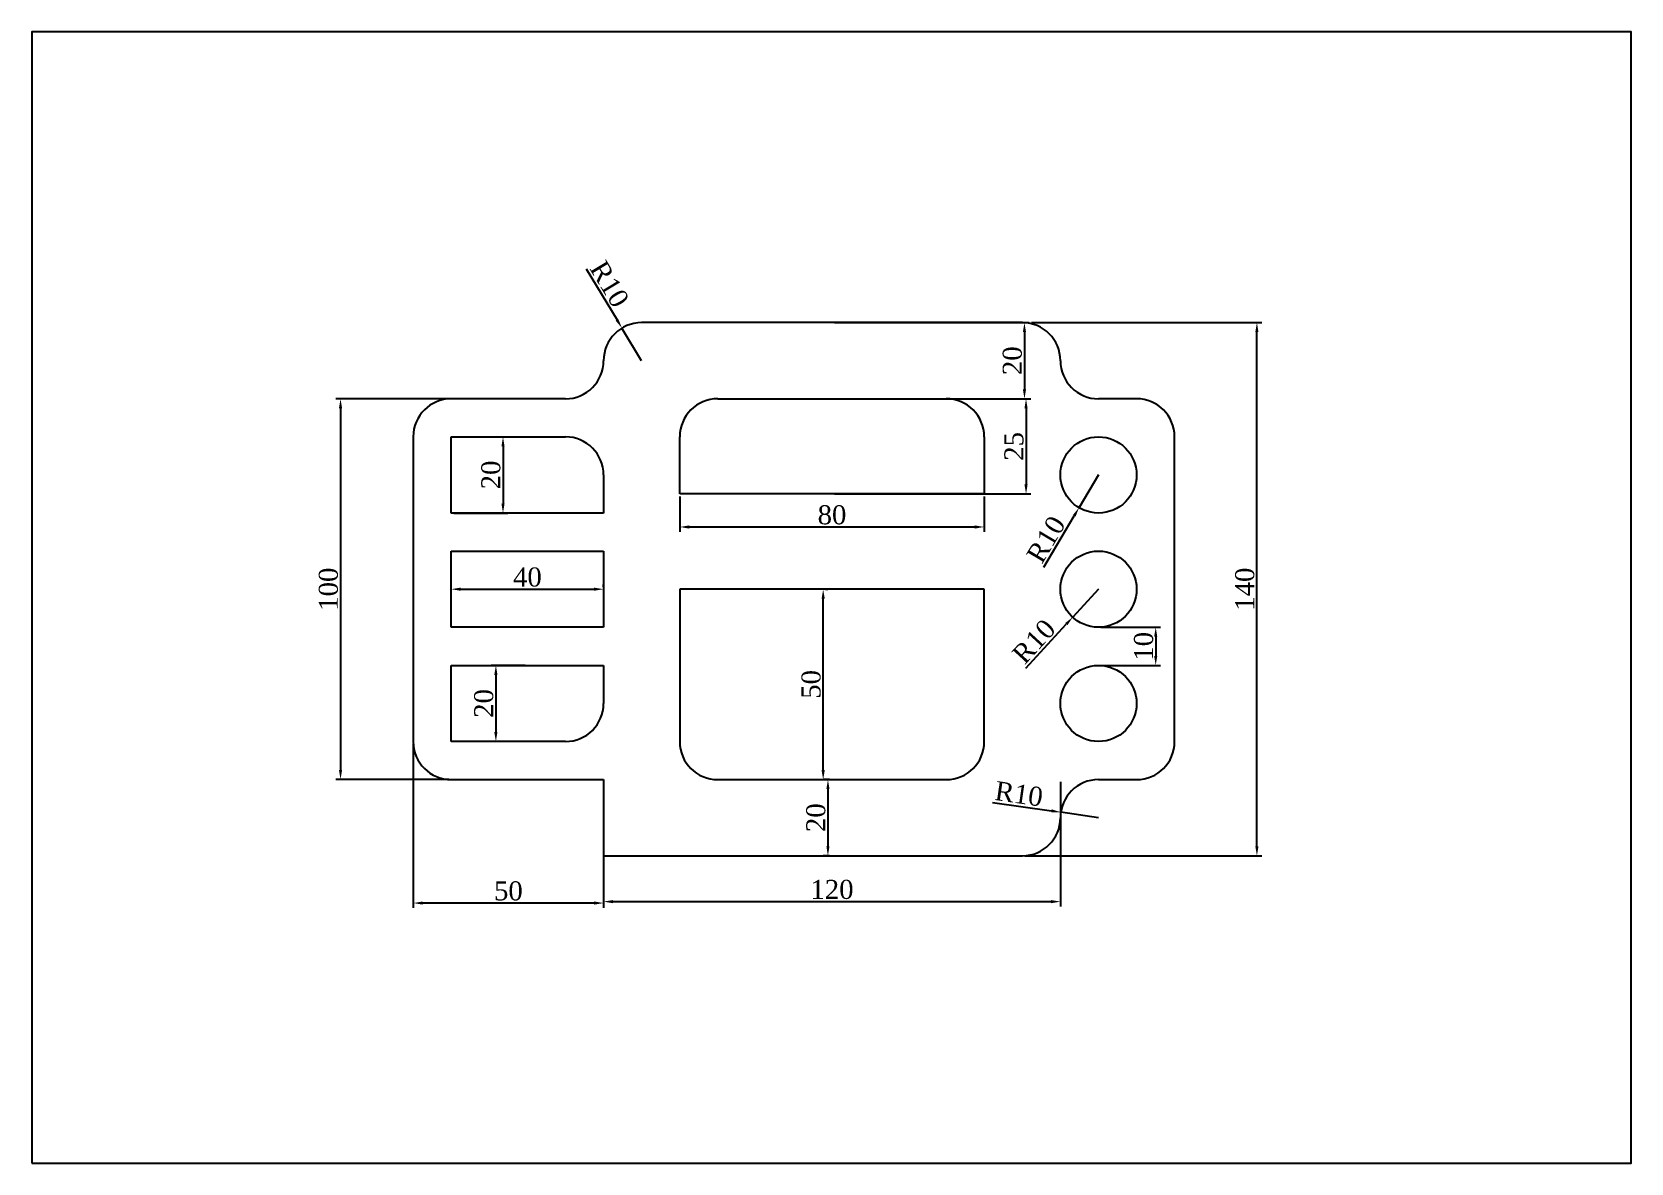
# Model space of a CAD drawing. Header units: millimetres. Extents: x 0 to 420, y 0 to 297.
import ezdxf

# ---------------------------------------------------------------- set-up
doc = ezdxf.new("R2010")
doc.units = ezdxf.units.MM
doc.styles.get("Standard").update_dxf_attribs({"font": 'times.ttf', "height": 5})
doc.dimstyles.new('ISO-25', dxfattribs={"dimtxt": 5, "dimasz": 2.5, "dimexe": 1.25, "dimexo": 0.625, "dimtad": 1, "dimdec": 0, "dimtxsty": 'Standard', "dimcen": 2.5, "dimadec": 0, "dimazin": 0, "dimtfac": 1, "dimtdec": 0, "dimtmove": 0, "dimatfit": 3, "dimfxl": 1, "dimarcsym": 0})

# ---------------------------------------------------------------- blocks, each defined once
blk = doc.blocks.new('*D2')
at = {"color": 0, "lineweight": -2, "transparency": 16777216}
for p, q in [((210.76, 200.68), (262.35, 200.68)), ((261.1, 198.18), (261.1, 178.18)), ((210.76, 175.68), (262.35, 175.68))]:
    blk.add_line(p, q, dxfattribs=at)
at = {"color": 0, "transparency": 16777216}
for points in [[(260.68, 198.18), (261.51, 198.18), (261.1, 200.68)], [(260.68, 178.18), (261.51, 178.18), (261.1, 175.68)]]:
    blk.add_solid(points, dxfattribs=at)
at = {"layer": 'Defpoints', "color": 0, "transparency": 16777216}
for p in [(210.13, 200.68), (210.13, 175.68), (261.1, 175.68)]:
    blk.add_point(p, dxfattribs=at)
at = {"color": 0, "transparency": 16777216, "insert": (257.93, 188.18), "char_height": 5, "attachment_point": 5, "rotation": 90}
blk.add_mtext('25', dxfattribs=at)
blk = doc.blocks.new('*D3')
at = {"color": 0, "lineweight": -2, "transparency": 16777216}
for p, q in [((210.76, 220.68), (261.93, 220.68)), ((260.68, 218.18), (260.68, 203.18)), ((210.76, 200.68), (261.93, 200.68))]:
    blk.add_line(p, q, dxfattribs=at)
at = {"color": 0, "transparency": 16777216}
for points in [[(260.26, 218.18), (261.1, 218.18), (260.68, 220.68)], [(260.26, 203.18), (261.1, 203.18), (260.68, 200.68)]]:
    blk.add_solid(points, dxfattribs=at)
at = {"layer": 'Defpoints', "color": 0, "transparency": 16777216}
for p in [(210.13, 220.68), (210.13, 200.68), (260.68, 200.68)]:
    blk.add_point(p, dxfattribs=at)
at = {"color": 0, "transparency": 16777216, "insert": (257.51, 210.68), "char_height": 5, "attachment_point": 5, "rotation": 90}
blk.add_mtext('20', dxfattribs=at)
blk = doc.blocks.new('*D4')
at = {"color": 0, "lineweight": -2, "transparency": 16777216}
for p, q in [((209.51, 100.68), (207.81, 100.68)), ((209.06, 98.18), (209.06, 83.18)), ((209.51, 80.68), (207.81, 80.68))]:
    blk.add_line(p, q, dxfattribs=at)
at = {"color": 0, "transparency": 16777216}
for points in [[(208.65, 98.18), (209.48, 98.18), (209.06, 100.68)], [(208.65, 83.18), (209.48, 83.18), (209.06, 80.68)]]:
    blk.add_solid(points, dxfattribs=at)
at = {"layer": 'Defpoints', "color": 0, "transparency": 16777216}
for p in [(210.13, 100.68), (209.06, 80.68), (210.13, 80.68)]:
    blk.add_point(p, dxfattribs=at)
at = {"color": 0, "transparency": 16777216, "insert": (205.9, 90.68), "char_height": 5, "attachment_point": 5, "rotation": 90}
blk.add_mtext('20', dxfattribs=at)
blk = doc.blocks.new('*D5')
at = {"color": 0, "lineweight": -2, "transparency": 16777216}
for p, q in [((207.81, 103.18), (207.81, 148.18)), ((208.44, 150.68), (209.06, 150.68)), ((208.44, 100.68), (209.06, 100.68))]:
    blk.add_line(p, q, dxfattribs=at)
at = {"color": 0, "transparency": 16777216}
for points in [[(207.4, 148.18), (208.23, 148.18), (207.81, 150.68)], [(207.4, 103.18), (208.23, 103.18), (207.81, 100.68)]]:
    blk.add_solid(points, dxfattribs=at)
at = {"layer": 'Defpoints', "color": 0, "transparency": 16777216}
for p in [(207.81, 150.68), (207.81, 150.68), (207.81, 100.68)]:
    blk.add_point(p, dxfattribs=at)
at = {"color": 0, "transparency": 16777216, "insert": (204.65, 125.68), "char_height": 5, "attachment_point": 5, "rotation": 90}
blk.add_mtext('50', dxfattribs=at)
blk = doc.blocks.new('*D6')
at = {"color": 0, "lineweight": -2, "transparency": 16777216}
for p, q in [((170.13, 175.06), (170.13, 165.77)), ((250.13, 175.06), (250.13, 165.77)), ((172.63, 167.02), (247.63, 167.02))]:
    blk.add_line(p, q, dxfattribs=at)
at = {"color": 0, "transparency": 16777216}
for points in [[(172.63, 167.43), (172.63, 166.6), (170.13, 167.02)], [(247.63, 167.43), (247.63, 166.6), (250.13, 167.02)]]:
    blk.add_solid(points, dxfattribs=at)
at = {"layer": 'Defpoints', "color": 0, "transparency": 16777216}
for p in [(170.13, 175.68), (250.13, 175.68), (250.13, 167.02)]:
    blk.add_point(p, dxfattribs=at)
at = {"color": 0, "transparency": 16777216, "insert": (210.13, 170.18), "char_height": 5, "attachment_point": 5}
blk.add_mtext('80', dxfattribs=at)
blk = doc.blocks.new('*D7')
at = {"color": 0, "lineweight": -2, "transparency": 16777216}
for p, q in [((109.51, 200.68), (79.79, 200.68)), ((81.04, 198.18), (81.04, 103.18)), ((109.51, 100.68), (79.79, 100.68))]:
    blk.add_line(p, q, dxfattribs=at)
at = {"color": 0, "transparency": 16777216}
for points in [[(80.63, 198.18), (81.46, 198.18), (81.04, 200.68)], [(80.63, 103.18), (81.46, 103.18), (81.04, 100.68)]]:
    blk.add_solid(points, dxfattribs=at)
at = {"layer": 'Defpoints', "color": 0, "transparency": 16777216}
for p in [(110.13, 200.68), (81.04, 100.68), (110.13, 100.68)]:
    blk.add_point(p, dxfattribs=at)
at = {"color": 0, "transparency": 16777216, "insert": (77.87, 150.68), "char_height": 5, "attachment_point": 5, "rotation": 90}
blk.add_mtext('100', dxfattribs=at)
blk = doc.blocks.new('*D8')
at = {"color": 0, "lineweight": -2, "transparency": 16777216}
for p, q in [((262.55, 220.68), (322.99, 220.68)), ((321.74, 83.18), (321.74, 218.18)), ((260.76, 80.68), (322.99, 80.68))]:
    blk.add_line(p, q, dxfattribs=at)
at = {"color": 0, "transparency": 16777216}
for points in [[(321.32, 218.18), (322.15, 218.18), (321.74, 220.68)], [(321.32, 83.18), (322.15, 83.18), (321.74, 80.68)]]:
    blk.add_solid(points, dxfattribs=at)
at = {"layer": 'Defpoints', "color": 0, "transparency": 16777216}
for p in [(261.93, 220.68), (321.74, 220.68), (260.13, 80.68)]:
    blk.add_point(p, dxfattribs=at)
at = {"color": 0, "transparency": 16777216, "insert": (318.57, 150.68), "char_height": 5, "attachment_point": 5, "rotation": 90}
blk.add_mtext('140', dxfattribs=at)
blk = doc.blocks.new('*D9')
at = {"color": 0, "lineweight": -2, "transparency": 16777216}
for p, q in [((100.13, 110.06), (100.13, 67.01)), ((150.13, 80.06), (150.13, 67.01)), ((147.63, 68.26), (102.63, 68.26))]:
    blk.add_line(p, q, dxfattribs=at)
at = {"color": 0, "transparency": 16777216}
for points in [[(102.63, 68.68), (102.63, 67.85), (100.13, 68.26)], [(147.63, 68.68), (147.63, 67.85), (150.13, 68.26)]]:
    blk.add_solid(points, dxfattribs=at)
at = {"layer": 'Defpoints', "color": 0, "transparency": 16777216}
for p in [(100.13, 110.68), (150.13, 80.68), (100.13, 68.26)]:
    blk.add_point(p, dxfattribs=at)
at = {"color": 0, "transparency": 16777216, "insert": (125.13, 71.43), "char_height": 5, "attachment_point": 5}
blk.add_mtext('50', dxfattribs=at)
blk = doc.blocks.new('*D11')
at = {"color": 0, "lineweight": -2, "transparency": 16777216}
for p, q in [((110.76, 190.68), (124.97, 190.68)), ((123.72, 188.18), (123.72, 173.18)), ((110.76, 170.68), (124.97, 170.68))]:
    blk.add_line(p, q, dxfattribs=at)
at = {"color": 0, "transparency": 16777216}
for points in [[(123.3, 188.18), (124.13, 188.18), (123.72, 190.68)], [(123.3, 173.18), (124.13, 173.18), (123.72, 170.68)]]:
    blk.add_solid(points, dxfattribs=at)
at = {"layer": 'Defpoints', "color": 0, "transparency": 16777216}
for p in [(110.13, 190.68), (110.13, 170.68), (123.72, 170.68)]:
    blk.add_point(p, dxfattribs=at)
at = {"color": 0, "transparency": 16777216, "insert": (120.55, 180.68), "char_height": 5, "attachment_point": 5, "rotation": 90}
blk.add_mtext('20', dxfattribs=at)
blk = doc.blocks.new('*D12')
at = {"color": 0, "lineweight": -2, "transparency": 16777216}
for p, q in [((110.13, 151.31), (110.13, 151.93)), ((150.13, 151.31), (150.13, 151.93)), ((112.63, 150.68), (147.63, 150.68))]:
    blk.add_line(p, q, dxfattribs=at)
at = {"color": 0, "transparency": 16777216}
for points in [[(112.63, 151.1), (112.63, 150.26), (110.13, 150.68)], [(147.63, 151.1), (147.63, 150.26), (150.13, 150.68)]]:
    blk.add_solid(points, dxfattribs=at)
at = {"layer": 'Defpoints', "color": 0, "transparency": 16777216}
for p in [(110.13, 150.68), (150.13, 150.68), (150.13, 150.68)]:
    blk.add_point(p, dxfattribs=at)
at = {"color": 0, "transparency": 16777216, "insert": (130.13, 153.85), "char_height": 5, "attachment_point": 5}
blk.add_mtext('40', dxfattribs=at)
blk = doc.blocks.new('*D13')
at = {"color": 0, "lineweight": -2, "transparency": 16777216}
for p, q in [((129.51, 130.68), (120.6, 130.68)), ((121.85, 128.18), (121.85, 113.18)), ((129.51, 110.68), (120.6, 110.68))]:
    blk.add_line(p, q, dxfattribs=at)
at = {"color": 0, "transparency": 16777216}
for points in [[(121.43, 128.18), (122.26, 128.18), (121.85, 130.68)], [(121.43, 113.18), (122.26, 113.18), (121.85, 110.68)]]:
    blk.add_solid(points, dxfattribs=at)
at = {"layer": 'Defpoints', "color": 0, "transparency": 16777216}
for p in [(130.13, 130.68), (121.85, 110.68), (130.13, 110.68)]:
    blk.add_point(p, dxfattribs=at)
at = {"color": 0, "transparency": 16777216, "insert": (118.68, 120.68), "char_height": 5, "attachment_point": 5, "rotation": 90}
blk.add_mtext('20', dxfattribs=at)
blk = doc.blocks.new('*D14')
at = {"color": 0, "lineweight": -2, "transparency": 16777216}
for p, q in [((280.13, 180.68), (275.02, 172.09)), ((265.73, 156.48), (273.74, 169.94))]:
    blk.add_line(p, q, dxfattribs=at)
at = {"color": 0, "transparency": 16777216}
blk.add_solid([(273.38, 170.15), (274.1, 169.73), (275.02, 172.09)], dxfattribs=at)
at = {"layer": 'Defpoints', "color": 0, "transparency": 16777216}
for p in [(280.13, 180.68), (275.02, 172.09)]:
    blk.add_point(p, dxfattribs=at)
at = {"color": 0, "transparency": 16777216, "insert": (266.37, 163.75), "char_height": 5, "attachment_point": 5, "rotation": 59.2397}
blk.add_mtext('R10', dxfattribs=at)
blk = doc.blocks.new('*D15')
at = {"color": 0, "lineweight": -2, "transparency": 16777216}
for p, q in [((280.13, 150.68), (273.36, 143.33)), ((261.04, 129.97), (271.66, 141.49))]:
    blk.add_line(p, q, dxfattribs=at)
at = {"color": 0, "transparency": 16777216}
blk.add_solid([(271.36, 141.77), (271.97, 141.21), (273.36, 143.33)], dxfattribs=at)
at = {"layer": 'Defpoints', "color": 0, "transparency": 16777216}
for p in [(280.13, 150.68), (273.36, 143.33)]:
    blk.add_point(p, dxfattribs=at)
at = {"color": 0, "transparency": 16777216, "insert": (263.18, 136.96), "char_height": 5, "attachment_point": 5, "rotation": 47.3308}
blk.add_mtext('R10', dxfattribs=at)
blk = doc.blocks.new('*D16')
at = {"color": 0, "lineweight": -2, "transparency": 16777216}
for p, q in [((280.76, 140.68), (296.41, 140.68)), ((295.16, 138.18), (295.16, 133.18)), ((280.76, 130.68), (296.41, 130.68))]:
    blk.add_line(p, q, dxfattribs=at)
at = {"color": 0, "transparency": 16777216}
for points in [[(294.74, 138.18), (295.58, 138.18), (295.16, 140.68)], [(294.74, 133.18), (295.58, 133.18), (295.16, 130.68)]]:
    blk.add_solid(points, dxfattribs=at)
at = {"layer": 'Defpoints', "color": 0, "transparency": 16777216}
for p in [(280.13, 140.68), (280.13, 130.68), (295.16, 130.68)]:
    blk.add_point(p, dxfattribs=at)
at = {"color": 0, "transparency": 16777216, "insert": (291.99, 135.68), "char_height": 5, "attachment_point": 5, "rotation": 90}
blk.add_mtext('10', dxfattribs=at)
blk = doc.blocks.new('*D17')
at = {"color": 0, "lineweight": -2, "transparency": 16777216}
for p, q in [((150.13, 100.06), (150.13, 67.39)), ((270.13, 100.06), (270.13, 67.39)), ((152.63, 68.64), (267.63, 68.64))]:
    blk.add_line(p, q, dxfattribs=at)
at = {"color": 0, "transparency": 16777216}
for points in [[(152.63, 69.06), (152.63, 68.22), (150.13, 68.64)], [(267.63, 69.06), (267.63, 68.22), (270.13, 68.64)]]:
    blk.add_solid(points, dxfattribs=at)
at = {"layer": 'Defpoints', "color": 0, "transparency": 16777216}
for p in [(150.13, 100.68), (270.13, 100.68), (270.13, 68.64)]:
    blk.add_point(p, dxfattribs=at)
at = {"color": 0, "transparency": 16777216, "insert": (210.13, 71.81), "char_height": 5, "attachment_point": 5}
blk.add_mtext('120', dxfattribs=at)
blk = doc.blocks.new('*D18')
at = {"color": 0, "lineweight": -2, "transparency": 16777216}
for p, q in [((252.26, 94.71), (267.76, 92.47)), ((280.13, 90.68), (270.24, 92.11))]:
    blk.add_line(p, q, dxfattribs=at)
at = {"color": 0, "transparency": 16777216}
blk.add_solid([(267.82, 92.88), (267.7, 92.06), (270.24, 92.11)], dxfattribs=at)
at = {"layer": 'Defpoints', "color": 0, "transparency": 16777216}
for p in [(270.24, 92.11), (280.13, 90.68)]:
    blk.add_point(p, dxfattribs=at)
at = {"color": 0, "transparency": 16777216, "insert": (259.23, 96.91), "char_height": 5, "attachment_point": 5, "rotation": 351.7692}
blk.add_mtext('R10', dxfattribs=at)
blk = doc.blocks.new('*D19')
at = {"color": 0, "lineweight": -2, "transparency": 16777216}
for p, q in [((145.58, 234.8), (153.68, 221.38)), ((160.13, 210.68), (154.97, 219.24))]:
    blk.add_line(p, q, dxfattribs=at)
at = {"color": 0, "transparency": 16777216}
blk.add_solid([(154.03, 221.6), (153.32, 221.17), (154.97, 219.24)], dxfattribs=at)
at = {"layer": 'Defpoints', "color": 0, "transparency": 16777216}
for p in [(154.97, 219.24), (160.13, 210.68)]:
    blk.add_point(p, dxfattribs=at)
at = {"color": 0, "transparency": 16777216, "insert": (151.7, 230.8), "char_height": 5, "attachment_point": 5, "rotation": 301.0999}
blk.add_mtext('R10', dxfattribs=at)

msp = doc.modelspace()

# ---------------------------------------------------------------- linework, layer by layer
for p, q in [((260.13, 220.68), (160.13, 220.68)), ((150.13, 210.68), (150.13, 210.68)), ((270.13, 210.68), (270.13, 210.68)), ((140.13, 200.68), (110.13, 200.68)), ((180.13, 200.68), (210.13, 200.68)), ((210.13, 200.68), (240.13, 200.68)), ((290.13, 200.68), (280.13, 200.68)), ((100.13, 190.68), (100.13, 110.68)), ((110.13, 190.68), (140.13, 190.68)), ((110.13, 170.68), (110.13, 190.68)), ((170.13, 175.68), (170.13, 190.68)), ((250.13, 190.68), (250.13, 175.68)), ((300.13, 110.68), (300.13, 190.68)), ((150.13, 180.68), (150.13, 170.68)), ((250.13, 175.68), (170.13, 175.68)), ((150.13, 170.68), (110.13, 170.68)), ((110.13, 160.68), (150.13, 160.68)), ((110.13, 140.68), (110.13, 160.68)), ((150.13, 160.68), (150.13, 140.68)), ((250.13, 150.68), (170.13, 150.68)), ((170.13, 150.68), (170.13, 110.68)), ((250.13, 110.68), (250.13, 150.68)), ((150.13, 140.68), (110.13, 140.68)), ((110.13, 130.68), (150.13, 130.68)), ((110.13, 110.68), (110.13, 130.68)), ((150.13, 130.68), (150.13, 120.68)), ((140.13, 110.68), (110.13, 110.68)), ((110.13, 100.68), (150.13, 100.68)), ((150.13, 100.68), (150.13, 80.68)), ((180.13, 100.68), (240.13, 100.68)), ((280.13, 100.68), (290.13, 100.68)), ((270.13, 90.68), (270.13, 90.68)), ((150.13, 80.68), (260.13, 80.68))]:
    msp.add_line(p, q)
msp.add_lwpolyline([(0, 0), (420, 0), (420, 297), (0, 297)], close=True)
for centre in [(280.13, 180.68), (280.13, 150.68), (280.13, 120.68)]:
    msp.add_circle(centre, 10)
for centre, start, end in [((160.13, 210.68), 90, 180), ((260.13, 210.68), 0, 90), ((140.13, 210.68), 270, 0), ((280.13, 210.68), 180, 270), ((110.13, 190.68), 90, 180), ((180.13, 190.68), 90, 180), ((240.13, 190.68), 0, 90), ((290.13, 190.68), 0, 90), ((140.13, 180.68), 0, 90), ((140.13, 120.68), 270, 0), ((110.13, 110.68), 180, 270), ((180.13, 110.68), 180, 270), ((240.13, 110.68), 270, 0), ((290.13, 110.68), 270, 0), ((280.13, 90.68), 90, 180), ((260.13, 90.68), 270, 0)]:
    msp.add_arc(centre, 10, start, end)

# ---------------------------------------------------------------- dimensions: what is measured, and where the dimension line sits
for center, mpoint, picture, middle in [((160.13, 210.68), (154.97, 219.24), '*D19', (151.7, 230.8)), ((280.13, 180.68), (275.02, 172.09), '*D14', (266.37, 163.75)), ((280.13, 150.68), (273.36, 143.33), '*D15', (263.18, 136.96)), ((280.13, 90.68), (270.24, 92.11), '*D18', (259.23, 96.91))]:
    dim = msp.add_radius_dim(center=center, mpoint=mpoint, dimstyle='ISO-25')
    dim.commit()
    dim.dimension.update_dxf_attribs({"geometry": picture, "text_midpoint": middle})
for base, p1, p2, picture, middle in [((260.68, 200.68), (210.13, 220.68), (210.13, 200.68), '*D3', (257.51, 210.68)), ((321.74, 220.68), (260.13, 80.68), (261.93, 220.68), '*D8', (318.57, 150.68)), ((81.04, 100.68), (110.13, 200.68), (110.13, 100.68), '*D7', (77.87, 150.68)), ((261.1, 175.68), (210.13, 200.68), (210.13, 175.68), '*D2', (257.93, 188.18)), ((123.72, 170.68), (110.13, 190.68), (110.13, 170.68), '*D11', (120.55, 180.68)), ((207.81, 150.68), (207.81, 100.68), (207.81, 150.68), '*D5', (204.65, 125.68)), ((295.16, 130.68), (280.13, 140.68), (280.13, 130.68), '*D16', (291.99, 135.68)), ((121.85, 110.68), (130.13, 130.68), (130.13, 110.68), '*D13', (118.68, 120.68)), ((209.06, 80.68), (210.13, 100.68), (210.13, 80.68), '*D4', (205.9, 90.68))]:
    dim = msp.add_linear_dim(base=base, p1=p1, p2=p2, angle=90, dimstyle='ISO-25')
    dim.commit()
    dim.dimension.update_dxf_attribs({"geometry": picture, "text_midpoint": middle})
for base, p1, p2, picture, middle in [((250.13, 167.02), (170.13, 175.68), (250.13, 175.68), '*D6', (210.13, 170.18)), ((150.13, 150.68), (110.13, 150.68), (150.13, 150.68), '*D12', (130.13, 153.85)), ((100.13, 68.26), (150.13, 80.68), (100.13, 110.68), '*D9', (125.13, 71.43)), ((270.13, 68.64), (150.13, 100.68), (270.13, 100.68), '*D17', (210.13, 71.81))]:
    dim = msp.add_linear_dim(base=base, p1=p1, p2=p2, dimstyle='ISO-25')
    dim.commit()
    dim.dimension.update_dxf_attribs({"geometry": picture, "text_midpoint": middle})

doc.saveas('drawing.dxf')
